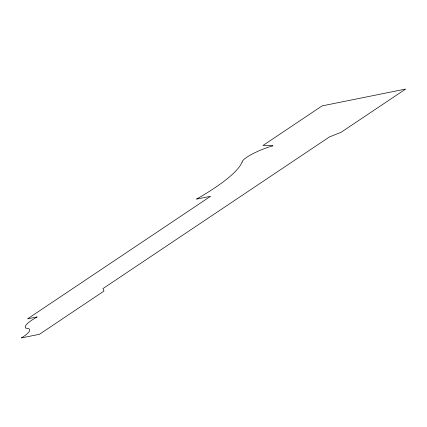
<?xml version="1.0" encoding="UTF-8"?>
<svg xmlns="http://www.w3.org/2000/svg" width="427" height="427" viewBox="0 0 427 427"><rect width="100%" height="100%" fill="white"/><g stroke="black" fill="none" stroke-linecap="round" stroke-linejoin="round"><path stroke-width="0.64" d="M242.146 162.036L240.7 164.753A140.355 27.744 -21.8 0 1 196.559 199.121L210.564 196.297L27.531 318.862L37.17 316.919A32.548 6.432 -21.8 0 0 25.94 328.214A31.443 6.213 -21.8 0 1 21.35 337.944L39.417 334.304L103.969 291.075L102.95 288.604L329.345 136.998L341.098 132.285L405.65 89.056L322.086 105.896L262.989 145.468L272.949 145.778A23.538 4.654 -21.8 0 0 242.146 162.036"/></g></svg>
